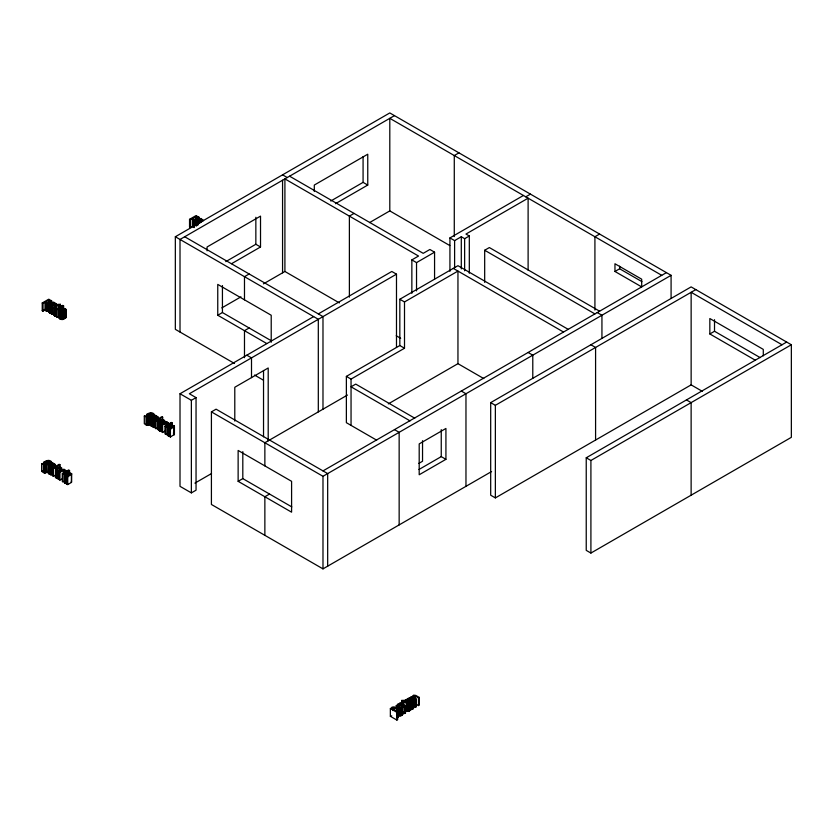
<?xml version="1.0" encoding="UTF-8"?>
<svg xmlns="http://www.w3.org/2000/svg" width="833" height="833" viewBox="0 0 833 833"><rect width="100%" height="100%" fill="white"/><g stroke="black" fill="none" stroke-linecap="round" stroke-linejoin="round"><path stroke-width="1.25" d="M51.552 464.606L51.552 462.034C49.699 457.994 39.807 462.659 46.617 463.96C44.774 466.168 43.108 462.554 41.65 463.669L41.65 471.384L44.482 472.884L47.335 472.186M154.22 417.01L154.22 414.438C152.366 410.398 142.474 415.063 149.284 416.365C147.441 418.572 145.775 414.959 144.317 416.073L144.317 423.789L147.139 425.288L150.002 424.601M395.998 705.613C408.888 715.151 398.549 695.118 395.998 708.185M409.242 709.362C415.375 711.715 415.448 700.782 412.314 698.668C409.513 696.638 405.036 698.835 406.9 702.646M397.83 715.38C399.34 716.213 402.985 715.984 402.672 713.683M413.595 700.074C412.72 702.802 408.264 702.125 406.9 700.074M413.564 708.144L413.48 707.436M49.199 304.618L50.917 303.379L54.77 304.368L54.926 303.472L52.718 302.546L53.541 302.067L56.29 303.816L52.281 306.731L49.199 304.618L49.241 312.562L51.99 313.687L51.938 304.024L50.355 304.68L52.656 305.596L53.978 304.826L51.938 304.024M49.199 312.333L49.584 311.657M48.335 465.345L50.053 464.106L53.906 465.095L54.051 464.2L51.854 463.273L52.666 462.794L55.426 464.543L51.417 467.459L48.335 465.345L48.366 473.29L51.125 474.414L51.063 464.741L49.491 465.408L51.792 466.324L53.114 465.553L51.063 464.741M48.335 473.061L48.72 464.668M64.662 474.768L66.38 473.529L70.232 474.529L70.378 473.633L68.233 472.728L68.993 472.228L71.753 473.977L67.744 476.882L64.662 474.768L65.005 483.14L67.452 483.848L66.942 484.14L67.744 484.598L71.378 482.463L71.419 481.172M64.662 482.484L65.328 481.609M154.522 415.677C164.018 419.082 143.224 414.605 153.793 419.114L153.282 419.405L154.074 419.863L158.093 416.948L155.334 415.209L154.522 415.677L154.522 418.249M196.557 220.766L199.587 223.109L203.606 220.453L200.847 218.444C198.254 219.173 204.231 219.558 201.93 220.839C198.025 218.152 194.412 220.651 196.557 225.91M167.371 426.954L170.411 429.287L174.42 426.381L171.66 424.632L170.848 425.101L173.045 426.038L172.743 427.017L169.63 425.913L167.371 426.954L167.36 435.118L170.119 436.253L170.057 426.579L168.485 427.235L170.786 428.152L172.108 427.391L170.057 426.579M391.729 715.807L390.365 716.307L390.365 708.591L391.166 708.123C392.312 704.957 401.87 708.862 395.696 710.736L397.685 711.892L396.883 712.35L390.365 708.591M55.447 468.76L55.998 470.187L58.529 471.228C61.069 470.52 54.051 470.031 57.321 468.208L60.622 470.124C65.224 467.448 56.54 465.397 55.447 468.76L55.436 477.205L58.529 478.944L59.403 478.434L59.351 470.697M55.447 476.476L55.436 477.205M158.031 421.529C158.582 417.718 168.047 419.717 163.289 422.529L159.988 420.623C156.719 422.446 163.737 422.925 161.186 423.633L159.155 422.925L158.031 421.529L158.031 429.245L159.676 430.9L162.06 430.848M158.031 429.245L158.707 428.172M60.392 304.326L57.675 304.347L54.312 307.023L54.26 307.877L55.78 308.699C56.8 307.752 53.093 306.742 58.362 305.503L60.497 305.971L59.028 305.117L60.392 304.326L60.392 306.898M65.901 309.699L64.63 311.105L62.183 311.844L59.56 311.042L59.216 309.689L62.808 307.918L65.88 309.355L65.797 317.769L62.183 319.56L59.112 318.102L59.101 310.043M59.101 317.758L59.466 317.05M397.216 710.247L397.216 717.963L397.955 717.078L397.945 709.008M192.34 218.642C194.328 222.744 203.054 216.726 196.369 216.32L196.869 216.028L196.067 215.57L189.539 219.329L189.539 227.045L190.341 227.513L192.34 226.357L192.34 218.642L190.341 219.797L189.539 219.329M169.651 426.548L169.609 436.544L170.411 437.002L174.42 434.357L174.42 426.381M151.179 425.007L151.335 426.121L153.793 426.819L153.282 427.121L154.074 427.579L154.147 417.25L152.158 417.812L154.449 418.728L155.771 417.958L154.147 417.25M392.76 707.977L392.343 708.8L395.04 710.362C400.735 709.279 389.99 704.593 392.76 710.549M60.497 309.637C61.371 315.436 69.274 305.222 60.497 309.637L60.486 319.289M408.097 699.033C416.51 707.155 409.524 691.567 408.097 701.605M167.714 434.212L167.36 435.118M403.287 707.269L403.266 701.907L407.618 703.562L410.138 702.625L407.91 702.917L404.609 701.136L406.077 700.282L406.077 702.854M406.442 710.841L408.357 711.288L410.138 710.341L410.138 702.625M54.562 314.51L54.468 315.79L55.78 316.415L56.092 315.874M409.201 710.164L408.368 710.622M399.778 707.55L399.934 703.062L401.444 703.01C404.297 699.199 400.423 705.905 405.504 705.353L405.504 713.069L404.703 713.527L402.797 712.423M42.233 302.962L48.751 299.193L49.553 299.651L49.053 299.942C55.749 300.349 47.012 306.367 45.034 302.264L43.035 303.42L42.233 302.962L42.233 310.678L43.035 311.136L45.034 309.98L45.034 302.264M48.387 300.328L45.68 301.89C47.148 305.055 53.614 300.328 48.387 300.328L48.387 304.191M195.693 216.705L192.996 218.267C194.464 221.432 200.93 216.705 195.693 216.705L195.693 219.277M42.233 310.678L44.409 309.418M234.479 363.48L175.336 329.337L175.336 236.749L389.802 112.934L671.086 275.327L671.086 298.474M61.85 308.408L61.85 305.836L62.683 305.357L63.6 305.878L63.6 308.449M57.144 309.543L61.913 306.794L61.111 306.325L56.342 309.074L57.144 309.543L57.144 317.258L56.342 316.79L56.446 308.262M61.85 305.836L63.6 305.878M394.478 115.631L180.011 239.456L180.011 332.034M54.447 313.187L52.281 314.447L51.479 313.989L51.99 313.687M57.144 317.258L60.007 315.603M225.774 261.635L255.846 244.277L260.521 246.974L260.521 216.122L207.073 246.974L207.073 250.837M330.784 201.013L363.073 182.365L367.759 185.061L367.759 154.209L314.301 185.061L314.301 191.496M231.564 263.697L260.521 246.974M335.46 203.71L367.759 185.061M249.161 273.974L244.486 276.681L244.486 299.828M354.056 213.415L349.381 216.111L349.381 297.121M458.952 152.856L454.277 155.552L454.277 236.562M221.817 307.898L240.945 296.86M263.447 283.866L284.907 271.475L339.375 302.92M369.54 222.609L389.802 210.905L449.83 245.568M271.214 342.259L271.214 315.249L217.757 284.397L217.757 315.249L222.432 312.552L271.433 340.843M249.161 327.983L244.486 330.68L244.486 357.69M47.283 463.575L49.897 462.065C48.429 458.962 42.264 463.46 47.283 463.575L47.294 461.066M51.552 462.034L45.576 465.147L41.65 463.669M41.65 471.384L42.483 470.905M396.487 347.465L396.487 274.172L189.362 393.749L196.047 397.612L196.047 490.189L191.371 492.886L180.011 486.337L180.011 393.749L313.635 316.602M318.31 313.906L391.812 271.475L396.487 274.172M411.856 293.331L411.856 259.896L418.53 256.043L284.907 178.897L284.907 271.475M449.935 271.339L449.935 237.915L523.426 195.474M55.572 475.018L53.354 476.299L52.552 475.83L52.552 468.115L59.195 464.283L59.997 464.752L59.997 467.323M52.552 468.115L53.354 468.583L59.997 464.752M525.769 196.827L530.444 194.131M149.95 415.99L152.564 414.48C151.096 411.367 144.932 415.865 149.95 415.99L149.961 413.47M411.856 259.896L416.531 262.603L434.566 252.18L434.566 279.19M449.935 237.915L454.61 240.612L461.295 236.749L464.637 238.686L469.312 235.978L469.312 273.276M154.22 414.438L148.243 417.552L144.317 416.073M51.417 467.459L51.417 475.174L50.615 474.716L51.125 474.414M59.133 471.915L63.902 469.166L64.703 469.625L63.995 470.031C67.608 470.176 65.547 471.551 63.318 470.426L59.934 472.373L59.133 471.915L59.133 479.631L59.934 480.089L62.475 478.631M62.298 473.748L67.067 470.989L67.869 471.457L63.1 474.206L62.298 473.748L62.298 481.453L63.1 481.922L65.005 480.818M67.806 474.352L67.806 470.499L68.639 470.02L69.555 470.541L69.555 473.113M158.239 427.423L156.021 428.703L155.219 428.235L155.219 420.519L161.862 416.687L162.664 417.156L162.664 419.728M67.806 470.499L69.555 470.541M180.011 393.749L191.371 400.309L196.047 397.612M155.219 420.519L156.021 420.988L162.664 417.156M161.8 424.32L166.569 421.571L167.371 422.029L166.662 422.446C170.276 422.591 168.214 423.955 165.986 422.831L162.602 424.788L161.8 424.32L161.8 432.035L162.602 432.504L165.142 431.036M170.473 425.476L170.473 422.904L171.306 422.425L172.223 422.956L172.223 425.528M167.672 433.222L165.767 434.326L164.965 433.868L164.965 426.152L169.734 423.393L170.536 423.862L170.536 426.434M164.965 426.152L165.767 426.611L170.536 423.862M172.223 422.956L170.473 422.904M376.662 440.168L346.372 422.685L346.372 376.391L399.83 345.539L399.83 299.245L457.952 265.685L568.2 329.337M484.681 282.397L484.681 250.254L489.356 247.557L599.593 311.198M491.585 471.54L322.985 568.877L211.415 504.465L211.415 411.877L216.091 409.18L327.671 473.602L327.671 566.18M399.83 299.245L404.505 301.942L457.952 271.089L457.952 363.667L388.303 403.88M599.593 234.052L594.918 236.749L594.918 310.043M346.372 376.391L351.047 379.098L404.505 348.236L404.505 301.942M194.901 483.13L211.53 473.54M347.486 395.04L264.863 442.739L264.863 465.886M238.134 481.318L291.592 512.18L291.592 481.318L238.134 450.455L238.134 481.318L242.809 478.621L291.81 506.901M614.962 271.475L641.691 286.896L641.691 279.19L614.962 263.759L614.962 271.475L619.637 268.767L641.91 281.627M269.538 494.042L264.863 496.749L264.863 535.317M322.985 470.905L666.41 272.63M211.415 411.877L322.985 476.299L671.086 275.327M702.354 391.354L691.14 384.877L495.364 497.905L490.689 495.198L490.689 402.62L691.13 286.896L791.35 344.758L791.35 437.335L590.909 553.06L586.234 550.363L586.234 457.786L786.675 342.061M490.689 402.62L495.364 405.317L695.805 289.603M418.801 463.419L422.539 461.263L422.539 440.688M418.978 469.489L441.251 456.63L445.926 459.327L445.926 428.464L419.197 443.895L419.197 474.758L445.926 459.327M763.288 355.816L763.288 349.391L709.841 318.529L709.841 333.96L714.516 331.263L760.175 357.617M586.234 457.786L590.909 460.482L791.35 344.758M401.766 703L401.766 700.428L406.077 700.282M402.599 701.532L403.141 701.209L401.766 700.428M399.934 703.062L404.703 705.811L405.504 705.353M415.75 704.02L418.468 705.582L419.27 705.124L419.27 697.408L415.729 695.399L413.616 695.149L412.085 696.659L410.752 696.815L415.521 699.564L416.323 699.106L416.323 706.821L415.521 707.279L413.616 706.186M416.323 699.106L412.762 697.054L413.158 696.201L414.532 695.774L418.468 697.867L419.27 697.408M390.365 716.307L396.883 720.066L397.685 719.608L397.58 709.976M397.872 704.937C395.383 706.207 399.85 708.321 401.194 707.196C403.307 704.978 395.165 703.062 397.872 707.509M45.617 472.186L46.2 471.915M148.868 424.32L147.691 424.715M45.034 309.98L46.856 311.219L49.282 311.053M400.527 715.162L399.361 715.13M161.946 419.947L160.602 420.259L163.122 421.717L163.809 421.009L161.946 419.947L161.946 422.518M44.701 472.301L43.618 471.926M51.677 313.208L50.823 312.906M153.47 426.34L152.626 426.038M50.813 473.935L49.959 473.633M61.34 318.904L60.684 318.654M47.137 310.626L46.471 310.365M147.014 424.643L146.285 424.341M159.853 430.234L160.425 430.494M57.185 477.83L57.758 478.09M169.349 435.649L168.61 435.211M661.735 275.327L389.802 118.328L389.802 210.905M782.01 344.758L691.14 292.289L691.14 384.877M709.841 333.96L755.489 360.314M469.312 235.978L465.97 234.052L528.112 198.181L528.112 270.184M597.261 312.552L601.936 315.249L601.936 338.396M484.681 250.254L594.918 313.906M434.566 252.18L429.89 249.483L423.206 253.336L289.582 176.19M590.909 344.758L595.585 347.465L595.585 440.043M686.454 399.923L691.13 402.62L691.13 495.198M453.277 268.382L563.514 332.034M282.564 174.847L287.25 177.544M528.112 352.474L532.787 355.181L532.787 378.317M457.952 363.667L483.786 378.578M396.227 335.741L400.683 338.323M399.83 345.539L404.505 348.236M461.295 391.052L465.97 393.749L465.97 486.337M184.687 236.749L322.985 316.602L322.985 409.18M175.336 236.749L318.31 319.299L318.31 411.887M414.751 418.187L355.733 384.107L351.047 386.814L410.075 420.884M217.757 315.249L266.758 343.54M394.478 429.63L399.153 432.327L399.153 524.905M246.818 355.181L251.504 357.878L251.504 377.62M254.523 375.058L263.447 380.202M413.657 705.28L415.428 706.311M409.419 709.924L410.138 710.341M402.964 711.601L405.504 713.069M173.337 433.056L174.42 434.357M397.81 716.359L397.955 717.078M65.901 317.415L65.432 308.72M714.516 319.685L714.516 331.263M619.637 266.196L619.637 268.767M590.909 460.482L590.909 553.06M495.364 405.317L495.364 497.905M464.637 238.686L464.637 270.829M461.295 236.749L461.295 268.903M454.61 240.612L454.61 267.612M441.251 429.63L441.251 456.63M418.468 697.867L418.468 705.582M416.531 262.603L416.531 290.884M415.521 699.564L415.521 707.279M415.105 695.971L415.105 699.824M414.532 695.774L414.532 699.637M414.251 695.753L414.251 700.897M413.991 695.774L413.991 700.917M413.72 695.857L413.72 698.429M413.48 699.72L413.407 708.466M413.241 699.366L413.241 703.229M413.116 701.063L413.116 708.779M412.845 699.022L412.845 701.594M412.699 701.344L412.699 709.06M412.2 699.658L412.189 709.31M411.648 701.761L411.648 709.477M411.075 701.855L411.075 709.57M410.596 698.731L410.596 701.303M410.461 701.855L410.461 709.57M410.18 698.606L410.18 701.178M409.846 701.792L409.846 709.508M409.774 698.543L409.774 702.406M409.784 702.948L409.784 710.664M409.388 698.543L409.388 701.115M409.388 703.219L409.388 710.934M409.024 698.585L409.024 701.157M409.055 703.385L409.055 711.101M408.691 698.689L408.691 701.261M408.639 701.428L408.711 711.215M408.368 698.845L408.368 701.417M408.357 703.573L408.357 711.288M407.993 703.593L407.993 711.309M407.618 703.562L407.618 711.278M407.535 700.782L407.535 703.354M407.139 700.428L407.139 703M407.233 703.469L407.233 711.184M406.816 699.366L406.848 711.038M405.421 699.897L405.421 702.469M404.703 705.811L404.703 713.527M403.807 701.594L403.807 705.457M403.057 702.219L403.057 707.363M402.818 702.354L402.818 704.926M402.776 706.322L402.745 714.381M402.672 705.967L402.589 714.714M402.422 705.613L402.422 709.466M402.308 707.3L402.308 715.016M402.027 705.259L401.891 715.308M401.371 707.842L401.371 715.557M400.829 708.008L400.829 715.724M400.256 708.092L400.256 715.807M399.653 708.102L399.653 715.818M399.361 704.853L399.361 707.425M398.955 704.791L398.955 707.363M399.028 708.04L399.028 715.745M398.58 704.791L398.58 707.352M398.424 707.894L398.424 715.609M398.216 704.833L398.216 707.404M397.83 707.665L397.83 717.4M396.883 712.35L396.883 720.066M394.353 707.529L394.353 710.101M394.009 707.509L394.009 710.08M393.676 707.54L393.676 710.112M393.363 707.623L393.363 710.195M393.061 707.758L393.061 710.33M363.073 156.646L363.073 182.365M351.047 379.098L351.047 425.382M322.985 476.299L322.985 568.877M282.564 180.24L282.564 272.818M268.205 440.813L268.205 367.978L234.791 387.262L234.791 421.082M263.53 370.477L263.53 436.815M255.846 217.278L255.846 244.277M242.809 451.611L242.809 478.621M222.432 285.552L222.432 312.552M199.025 217.309L199.087 220.485M198.931 218.225L198.931 220.797M198.806 217.049L198.806 220.901M198.306 222.255L198.306 224.827M197.744 217.298L197.744 219.87M197.723 222.109L197.723 224.681M197.494 217.121L197.494 219.693M197.129 216.955L197.129 219.527M197.109 221.828L197.109 224.4M196.89 220.318L196.848 225.504M196.692 216.83L196.692 219.402M196.598 219.714L196.682 225.681M195.974 219.87L195.974 225.014M195.338 219.943L195.338 225.087M194.724 219.943L194.724 226.378M194.162 219.881L194.162 227.596M193.652 219.735L193.652 227.451M193.194 219.516L193.194 227.232M191.371 400.309L191.371 492.886M190.341 219.797L190.341 227.513M174.305 426.111L174.295 434.607M174.087 425.871L174.045 434.868M170.411 429.287L170.411 437.002M169.245 426.59L169.245 429.162M169.13 428.433L169.13 436.148M168.547 428.297L168.547 436.013M167.922 428.006L167.922 435.721M167.797 423.226L167.797 425.798M167.714 426.496L167.672 435.544M167.433 423.06L167.433 425.632M167.506 426.715L167.475 435.336M167.006 422.935L167.006 425.507M166.527 422.862L166.527 426.715M165.986 422.831L165.986 426.683M165.767 426.611L165.767 434.326M164.632 420.446L164.757 423.903M164.559 421.633L164.559 424.205M162.602 424.788L162.602 432.504M161.186 423.633L161.186 431.348M160.707 423.508L160.707 431.223M160.196 423.372L160.196 431.088M159.988 420.623L159.988 423.195M159.676 423.185L159.676 430.9M159.155 422.925L159.155 430.64M158.666 422.591L158.666 430.307M158.343 420.811L158.312 429.963M158.093 417.208L158.093 419.78M158.114 421.165L158.103 429.609M157.968 417.468L157.968 420.04M157.718 417.718L157.718 420.29M156.021 420.988L156.021 428.703M154.574 415.698L154.574 418.27M153.73 417.156L153.73 419.728M153.324 417.114L153.282 427.121M152.918 417.166L152.918 419.738M152.793 419.009L152.793 426.725M152.22 418.874L152.22 426.59M151.773 413.709L151.773 416.281M151.46 413.564L151.46 416.136M151.596 418.582L151.596 426.298M151.335 418.405L151.335 426.121M151.117 413.46L151.117 416.031M151.179 417.291L151.148 425.913M151.044 417.52L151.033 425.694M150.752 413.407L150.752 415.979M150.367 413.418L150.367 415.99M149.555 413.574L149.555 416.146M149.399 417.187L149.399 424.903M148.815 417.416L148.815 425.132M148.243 417.552L148.243 425.267M147.691 417.604L147.691 425.319M147.139 417.572L147.139 425.288M147.004 414.136L146.972 418.197M146.754 414.449L146.754 417.021M146.629 414.772L146.598 425.174M146.056 417.271L146.056 424.986M71.638 473.706L71.628 482.203M71.419 473.467L71.378 482.463M68.722 471.03L68.722 474.883M67.744 476.882L67.744 484.598M67.067 470.989L67.067 474.852M66.984 476.091L66.942 484.14M66.463 476.028L66.463 483.744M65.724 309.022L65.797 317.769M65.88 475.893L65.88 483.609M65.547 310.407L65.547 318.123M65.328 473.894L65.266 483.317M65.151 310.761L65.151 318.477M65.047 474.092L65.047 481.807M65.005 475.424L65.005 483.14M64.766 470.655L64.766 473.227M64.839 474.31L64.818 482.932M64.328 308.824L64.328 311.396M64.339 470.53L64.339 473.102M64.006 308.679L64.006 311.25M64.026 311.417L64.026 319.133M63.86 470.458L63.86 473.029M63.662 308.574L63.662 311.146M63.298 308.522L63.298 311.094M63.412 311.646L63.412 319.351M63.318 470.426L63.318 472.998M63.1 474.206L63.1 481.922M62.767 306.357L62.912 311.105M62.798 311.781L62.798 319.497M62.506 308.595L62.506 312.448M62.09 308.71L62.183 319.56M61.59 311.834L61.59 319.549M61.017 311.74L61.017 319.456M59.986 311.334L59.986 319.049M59.934 472.373L59.934 480.089M59.466 309.335L59.56 318.747M59.216 309.689L59.268 318.435M58.529 471.228L58.529 478.944M58.362 305.503L58.362 308.075M58.039 471.103L58.039 478.819M57.529 470.968L57.529 478.683M57.321 468.208L57.321 470.78M57.008 470.78L57.008 478.496M56.498 470.52L56.498 478.236M56.29 303.816L56.165 306.908M55.998 470.187L55.998 477.903M55.915 304.586L55.915 307.158M55.78 308.699L55.78 316.415M55.644 469.843L55.644 477.559M55.426 464.543L55.301 467.636M55.217 308.491L55.217 316.207M55.051 465.314L55.051 467.886M54.749 308.262L54.749 315.978M54.468 308.075L54.468 315.79M54.312 307.023L54.26 315.592M54.155 307.242L54.145 315.384M53.354 468.583L53.354 476.299M52.354 304.118L52.354 306.69M52.281 306.731L52.281 314.447M51.854 463.273L51.906 465.866M51.719 300.932L51.781 304.107M51.49 300.671L51.49 303.243M51.521 303.983L51.479 313.989M51.479 464.845L51.479 467.417M51.125 304.035L51 313.593M50.751 304.191L50.751 306.763M50.657 464.71L50.615 474.716M50.417 305.742L50.417 313.458M50.188 300.744L50.188 303.316M50.251 464.762L50.136 474.321M50.053 464.106L50.053 466.678M49.813 300.578L49.813 303.15M49.803 305.451L49.803 313.166M49.876 464.918L49.876 467.49M49.543 305.274L49.543 312.989M49.553 466.47L49.553 474.185M49.376 300.453L49.376 303.025M49.282 303.337L49.355 312.781M49.105 461.305L49.105 463.877M48.928 466.178L48.928 473.894M48.772 460.472L48.793 463.721M48.658 303.493L48.658 311.209M48.678 466.001L48.678 473.717M48.449 461.055L48.449 463.627M48.512 464.887L48.481 473.508M48.033 303.566L48.033 311.282M48.085 461.003L48.085 463.575M47.7 461.003L47.7 463.575M47.419 303.576L47.419 311.292M46.856 303.504L46.856 311.219M46.887 461.17L46.887 463.742M46.731 464.783L46.731 472.498M46.346 303.358L46.346 311.073M46.148 465.001L46.148 472.717M45.888 303.15L45.888 310.865M45.576 465.147L45.576 472.863M45.024 465.199L45.024 472.915M44.482 465.168L44.482 472.884M44.336 461.732L44.305 465.793M44.087 462.044L44.076 465.522M43.962 462.367L43.93 472.769M43.389 464.866L43.389 472.582M43.035 303.42L43.035 311.136M65.911 474.581L67.14 475.643L69.441 474.987L67.4 474.175L65.911 474.581M197.754 220.807L198.983 221.87L201.284 221.203L199.243 220.391L197.754 220.807M61.142 468.604L60.455 469.312L57.935 467.854L59.966 467.615L61.142 468.604"/></g></svg>
